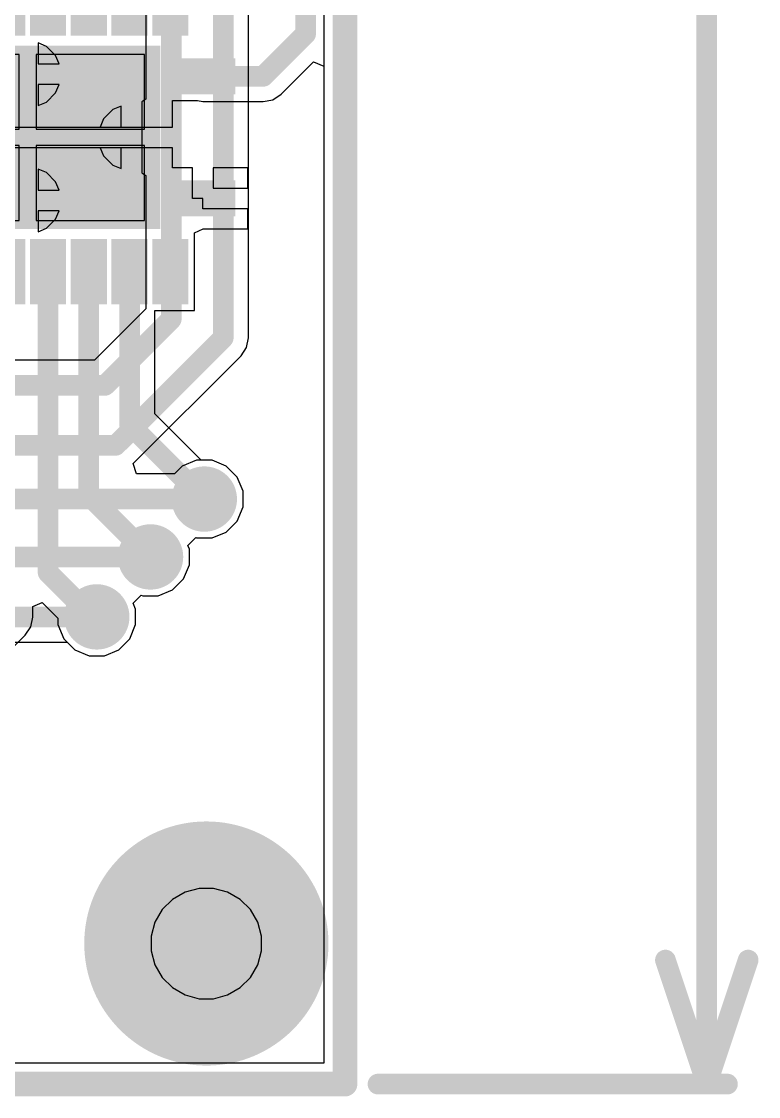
# Model space of a CAD drawing. Header units: millimetres. Extents: x -1231 to 5080, y -1243 to 680.
# Drawn here: x 95.93 to 104.98, y -1.91 to 11.3 of the extents above; entities that cross this region are included whole.
import ezdxf

# ---------------------------------------------------------------- set-up
doc = ezdxf.new("R2010")
doc.units = ezdxf.units.MM
for name, color, linetype in [('BottomLayer', 5, 'Continuous'), ('BottomPaste', 16, 'Continuous'), ('BottomSolder', 6, 'Continuous'), ('Mechanical1', 6, 'Continuous'), ('Mechanical2', 216, 'Continuous'), ('MultiLayer', 9, 'Continuous'), ('PadHoleLayer', 156, 'Continuous'), ('TopLayer', 1, 'Continuous'), ('TopSolder', 216, 'Continuous'), ('ViaHoleLayer', 16, 'Continuous')]:
    doc.layers.add(name, color=color, linetype=linetype)

# ---------------------------------------------------------------- blocks, each defined once
blk = doc.blocks.new('F_____________2')
at = {"layer": 'BottomLayer'}
h = blk.add_hatch(color=5, dxfattribs=at)
edge = h.paths.add_edge_path()
edge.add_arc((0, 0), 0.499999, 0, 360)
at = {"layer": 'BottomSolder'}
h = blk.add_hatch(color=6, dxfattribs=at)
edge = h.paths.add_edge_path()
edge.add_arc((0, 0), 1.49999954, 0, 360)
at = {"layer": 'MultiLayer'}
h = blk.add_hatch(color=9, dxfattribs=at)
edge = h.paths.add_edge_path()
edge.add_arc((0, 0), 0.499999, 0, 360)
at = {"layer": 'PadHoleLayer'}
h = blk.add_hatch(color=156, dxfattribs=at)
edge = h.paths.add_edge_path()
edge.add_arc((0, 0), 0.499999, 0, 360)
at = {"layer": 'TopLayer'}
h = blk.add_hatch(color=1, dxfattribs=at)
edge = h.paths.add_edge_path()
edge.add_arc((0, 0), 0.499999, 0, 360)
at = {"layer": 'TopSolder'}
h = blk.add_hatch(color=216, dxfattribs=at)
edge = h.paths.add_edge_path()
edge.add_arc((0, 0), 1.49999954, 0, 360)
blk = doc.blocks.new('20_VFQFN_E_______P___B_21')
at = {"layer": 'BottomLayer'}
for points in [[(-0.8700007999999999, 2.44999764), (-0.63000128, 2.44999764), (-0.63000128, 1.84999884), (-0.8700007999999999, 1.84999884)], [(0.63000128, 2.44999764), (0.8700007999999999, 2.44999764), (0.8700007999999999, 1.84999884), (0.63000128, 1.84999884)], [(-1.94999864, 1.86999626), (-1.34999984, 1.86999626), (-1.34999984, 1.62999674), (-1.94999864, 1.62999674)], [(1.34999984, 1.86999626), (1.94999864, 1.86999626), (1.94999864, 1.62999674), (1.34999984, 1.62999674)], [(-1.02500049, 1.52499695), (1.02500049, 1.52499695), (1.02500049, -1.52500203), (-1.02500049, -1.52500203)], [(-1.94999864, 1.36999726), (-1.34999984, 1.36999726), (-1.34999984, 1.12999774), (-1.94999864, 1.12999774)], [(1.34999984, 1.36999726), (1.94999864, 1.36999726), (1.94999864, 1.12999774), (1.34999984, 1.12999774)], [(-1.94999864, 0.86999826), (-1.34999984, 0.86999826), (-1.34999984, 0.62999874), (-1.94999864, 0.62999874)], [(1.34999984, 0.86999826), (1.94999864, 0.86999826), (1.94999864, 0.62999874), (1.34999984, 0.62999874)], [(-1.94999864, 0.3699967199999999), (-1.34999984, 0.3699967199999999), (-1.34999984, 0.1299972), (-1.94999864, 0.1299972)], [(1.34999984, 0.3699967199999999), (1.94999864, 0.3699967199999999), (1.94999864, 0.1299972), (1.34999984, 0.1299972)], [(-1.94999864, -0.13000228), (-1.34999984, -0.13000228), (-1.34999984, -0.3700018), (-1.94999864, -0.3700018)], [(1.34999984, -0.13000228), (1.94999864, -0.13000228), (1.94999864, -0.3700018), (1.34999984, -0.3700018)], [(-1.94999864, -0.63000382), (-1.34999984, -0.63000382), (-1.34999984, -0.87000334), (-1.94999864, -0.87000334)], [(1.34999984, -0.63000382), (1.94999864, -0.63000382), (1.94999864, -0.87000334), (1.34999984, -0.87000334)], [(-1.94999864, -1.13000282), (-1.34999984, -1.13000282), (-1.34999984, -1.37000234), (-1.94999864, -1.37000234)], [(1.34999984, -1.13000282), (1.94999864, -1.13000282), (1.94999864, -1.37000234), (1.34999984, -1.37000234)], [(-1.94999864, -1.63000182), (-1.34999984, -1.63000182), (-1.34999984, -1.87000134), (-1.94999864, -1.87000134)], [(1.34999984, -1.63000182), (1.94999864, -1.63000182), (1.94999864, -1.87000134), (1.34999984, -1.87000134)], [(-0.8700007999999999, -1.85000392), (-0.63000128, -1.85000392), (-0.63000128, -2.45000272), (-0.8700007999999999, -2.45000272)], [(0.63000128, -1.85000392), (0.8700007999999999, -1.85000392), (0.8700007999999999, -2.45000272), (0.63000128, -2.45000272)]]:
    blk.add_hatch(color=5, dxfattribs=at).paths.add_polyline_path(points)
h = blk.add_hatch(color=5, dxfattribs=at)
edge = h.paths.add_edge_path()
edge.add_arc((0, 1.27499872), 0.1499997, 0, 360)
h = blk.add_hatch(color=5, dxfattribs=at)
edge = h.paths.add_edge_path()
edge.add_arc((-0.77499972, -2.54e-06), 0.1499997, 0, 360)
h = blk.add_hatch(color=5, dxfattribs=at)
edge = h.paths.add_edge_path()
edge.add_arc((0.77499972, -2.54e-06), 0.1499997, 0, 360)
h = blk.add_hatch(color=5, dxfattribs=at)
edge = h.paths.add_edge_path()
edge.add_arc((0, -1.2750038), 0.1499997, 0, 360)
at = {"layer": 'BottomPaste'}
for points in [[(-0.8700007999999999, 2.44999764), (-0.63000128, 2.44999764), (-0.63000128, 1.84999884), (-0.8700007999999999, 1.84999884)], [(0.63000128, 2.44999764), (0.8700007999999999, 2.44999764), (0.8700007999999999, 1.84999884), (0.63000128, 1.84999884)], [(-1.94999864, 1.86999626), (-1.34999984, 1.86999626), (-1.34999984, 1.62999674), (-1.94999864, 1.62999674)], [(1.34999984, 1.86999626), (1.94999864, 1.86999626), (1.94999864, 1.62999674), (1.34999984, 1.62999674)], [(-1.94999864, 1.36999726), (-1.34999984, 1.36999726), (-1.34999984, 1.12999774), (-1.94999864, 1.12999774)], [(1.34999984, 1.36999726), (1.94999864, 1.36999726), (1.94999864, 1.12999774), (1.34999984, 1.12999774)], [(-1.94999864, 0.86999826), (-1.34999984, 0.86999826), (-1.34999984, 0.62999874), (-1.94999864, 0.62999874)], [(1.34999984, 0.86999826), (1.94999864, 0.86999826), (1.94999864, 0.62999874), (1.34999984, 0.62999874)], [(-1.94999864, 0.3699967199999999), (-1.34999984, 0.3699967199999999), (-1.34999984, 0.1299972), (-1.94999864, 0.1299972)], [(1.34999984, 0.3699967199999999), (1.94999864, 0.3699967199999999), (1.94999864, 0.1299972), (1.34999984, 0.1299972)], [(-1.94999864, -0.13000228), (-1.34999984, -0.13000228), (-1.34999984, -0.3700018), (-1.94999864, -0.3700018)], [(1.34999984, -0.13000228), (1.94999864, -0.13000228), (1.94999864, -0.3700018), (1.34999984, -0.3700018)], [(-1.94999864, -0.63000382), (-1.34999984, -0.63000382), (-1.34999984, -0.87000334), (-1.94999864, -0.87000334)], [(1.34999984, -0.63000382), (1.94999864, -0.63000382), (1.94999864, -0.87000334), (1.34999984, -0.87000334)], [(-1.94999864, -1.13000282), (-1.34999984, -1.13000282), (-1.34999984, -1.37000234), (-1.94999864, -1.37000234)], [(1.34999984, -1.13000282), (1.94999864, -1.13000282), (1.94999864, -1.37000234), (1.34999984, -1.37000234)], [(-1.94999864, -1.63000182), (-1.34999984, -1.63000182), (-1.34999984, -1.87000134), (-1.94999864, -1.87000134)], [(1.34999984, -1.63000182), (1.94999864, -1.63000182), (1.94999864, -1.87000134), (1.34999984, -1.87000134)], [(-0.8700007999999999, -1.85000392), (-0.63000128, -1.85000392), (-0.63000128, -2.45000272), (-0.8700007999999999, -2.45000272)], [(0.63000128, -1.85000392), (0.8700007999999999, -1.85000392), (0.8700007999999999, -2.45000272), (0.63000128, -2.45000272)]]:
    blk.add_hatch(color=16, dxfattribs=at).paths.add_polyline_path(points)
at = {"layer": 'BottomSolder'}
for points in [[(-0.9716007999999999, 2.55159764), (-0.52840128, 2.55159764), (-0.52840128, 1.74839884), (-0.9716007999999999, 1.74839884)], [(0.52840128, 2.55159764), (0.9716007999999999, 2.55159764), (0.9716007999999999, 1.74839884), (0.52840128, 1.74839884)], [(-2.05159864, 1.97159626), (-1.24839984, 1.97159626), (-1.24839984, 1.52839674), (-2.05159864, 1.52839674)], [(1.24839984, 1.97159626), (2.05159864, 1.97159626), (2.05159864, 1.52839674), (1.24839984, 1.52839674)], [(-1.12660049, 1.62659695), (1.12660049, 1.62659695), (1.12660049, -1.62660203), (-1.12660049, -1.62660203)], [(-2.05159864, 1.47159726), (-1.24839984, 1.47159726), (-1.24839984, 1.02839774), (-2.05159864, 1.02839774)], [(1.24839984, 1.47159726), (2.05159864, 1.47159726), (2.05159864, 1.02839774), (1.24839984, 1.02839774)], [(-2.05159864, 0.9715982599999999), (-1.24839984, 0.9715982599999999), (-1.24839984, 0.52839874), (-2.05159864, 0.52839874)], [(1.24839984, 0.9715982599999999), (2.05159864, 0.9715982599999999), (2.05159864, 0.52839874), (1.24839984, 0.52839874)], [(-2.05159864, 0.47159672), (-1.24839984, 0.47159672), (-1.24839984, 0.0283972), (-2.05159864, 0.0283972)], [(1.24839984, 0.47159672), (2.05159864, 0.47159672), (2.05159864, 0.0283972), (1.24839984, 0.0283972)], [(-2.05159864, -0.02840228), (-1.24839984, -0.02840228), (-1.24839984, -0.4716018), (-2.05159864, -0.4716018)], [(1.24839984, -0.02840228), (2.05159864, -0.02840228), (2.05159864, -0.4716018), (1.24839984, -0.4716018)], [(-2.05159864, -0.52840382), (-1.24839984, -0.52840382), (-1.24839984, -0.9716033399999999), (-2.05159864, -0.9716033399999999)], [(1.24839984, -0.52840382), (2.05159864, -0.52840382), (2.05159864, -0.9716033399999999), (1.24839984, -0.9716033399999999)], [(-2.05159864, -1.02840282), (-1.24839984, -1.02840282), (-1.24839984, -1.47160234), (-2.05159864, -1.47160234)], [(1.24839984, -1.02840282), (2.05159864, -1.02840282), (2.05159864, -1.47160234), (1.24839984, -1.47160234)], [(-2.05159864, -1.52840182), (-1.24839984, -1.52840182), (-1.24839984, -1.97160134), (-2.05159864, -1.97160134)], [(1.24839984, -1.52840182), (2.05159864, -1.52840182), (2.05159864, -1.97160134), (1.24839984, -1.97160134)], [(-0.9716007999999999, -1.74840392), (-0.52840128, -1.74840392), (-0.52840128, -2.55160272), (-0.9716007999999999, -2.55160272)], [(0.52840128, -1.74840392), (0.9716007999999999, -1.74840392), (0.9716007999999999, -2.55160272), (0.52840128, -2.55160272)]]:
    blk.add_hatch(color=6, dxfattribs=at).paths.add_polyline_path(points)
at = {"layer": 'MultiLayer'}
h = blk.add_hatch(color=9, dxfattribs=at)
edge = h.paths.add_edge_path()
edge.add_arc((0, 1.27499872), 0.1499997, 0, 360)
h = blk.add_hatch(color=9, dxfattribs=at)
edge = h.paths.add_edge_path()
edge.add_arc((-0.77499972, -2.54e-06), 0.1499997, 0, 360)
h = blk.add_hatch(color=9, dxfattribs=at)
edge = h.paths.add_edge_path()
edge.add_arc((0.77499972, -2.54e-06), 0.1499997, 0, 360)
h = blk.add_hatch(color=9, dxfattribs=at)
edge = h.paths.add_edge_path()
edge.add_arc((0, -1.2750038), 0.1499997, 0, 360)
at = {"layer": 'PadHoleLayer'}
h = blk.add_hatch(color=156, dxfattribs=at)
edge = h.paths.add_edge_path()
edge.add_arc((0, 1.27499872), 0.0999998, 0, 360)
h = blk.add_hatch(color=156, dxfattribs=at)
edge = h.paths.add_edge_path()
edge.add_arc((-0.77499972, -2.54e-06), 0.0999998, 0, 360)
h = blk.add_hatch(color=156, dxfattribs=at)
edge = h.paths.add_edge_path()
edge.add_arc((0.77499972, -2.54e-06), 0.0999998, 0, 360)
h = blk.add_hatch(color=156, dxfattribs=at)
edge = h.paths.add_edge_path()
edge.add_arc((0, -1.2750038), 0.0999998, 0, 360)
at = {"layer": 'TopLayer'}
h = blk.add_hatch(color=1, dxfattribs=at)
edge = h.paths.add_edge_path()
edge.add_arc((0, 1.27499872), 0.1499997, 0, 360)
h = blk.add_hatch(color=1, dxfattribs=at)
edge = h.paths.add_edge_path()
edge.add_arc((-0.77499972, -2.54e-06), 0.1499997, 0, 360)
h = blk.add_hatch(color=1, dxfattribs=at)
edge = h.paths.add_edge_path()
edge.add_arc((0.77499972, -2.54e-06), 0.1499997, 0, 360)
h = blk.add_hatch(color=1, dxfattribs=at)
edge = h.paths.add_edge_path()
edge.add_arc((0, -1.2750038), 0.1499997, 0, 360)
at = {"layer": 'BottomPaste'}
for p, q in [((-0.0999998, 1.4349984), (-1.0200005, 1.4349984)), ((-1.0200005, 1.4349984), (-1.0200005, 0.10499852)), ((-0.0999998, 0.10499852), (-0.0999998, 1.4349984)), ((1.0200005, 1.4349984), (0.0999998, 1.4349984)), ((0.0999998, 1.4349984), (0.0999998, 0.10499852)), ((1.0200005, 0.10499852), (1.0200005, 1.4349984)), ((-1.0200005, 0.10499852), (-0.0999998, 0.10499852)), ((0.0999998, 0.10499852), (1.0200005, 0.10499852)), ((-0.0999998, -0.1050036), (-1.0200005, -0.1050036)), ((-1.0200005, -0.1050036), (-1.0200005, -1.43500348)), ((-0.0999998, -1.43500348), (-0.0999998, -0.1050036)), ((1.0200005, -0.1050036), (0.0999998, -0.1050036)), ((0.0999998, -0.1050036), (0.0999998, -1.43500348)), ((1.0200005, -1.43500348), (1.0200005, -0.1050036)), ((-1.0200005, -1.43500348), (-0.0999998, -1.43500348)), ((0.0999998, -1.43500348), (1.0200005, -1.43500348))]:
    blk.add_line(p, q, dxfattribs=at)

msp = doc.modelspace()

# ---------------------------------------------------------------- hatches: boundary and pattern name
at = {"layer": 'BottomLayer'}
h = msp.add_hatch(color=5, dxfattribs=at)
edge = h.paths.add_edge_path()
edge.add_arc((98.171, 5.4356), 0.2999994, 0, 360)
h = msp.add_hatch(color=5, dxfattribs=at)
edge = h.paths.add_edge_path()
edge.add_arc((97.5106, 4.724399999999999), 0.2999994, 0, 360)
h = msp.add_hatch(color=5, dxfattribs=at)
edge = h.paths.add_edge_path()
edge.add_arc((96.8502, 3.9878), 0.2999994, 0, 360)
at = {"layer": 'BottomSolder'}
h = msp.add_hatch(color=6, dxfattribs=at)
edge = h.paths.add_edge_path()
edge.add_arc((98.171, 5.4356), 0.4015993999999999, 0, 360)
h = msp.add_hatch(color=6, dxfattribs=at)
edge = h.paths.add_edge_path()
edge.add_arc((97.5106, 4.724399999999999), 0.4015993999999999, 0, 360)
h = msp.add_hatch(color=6, dxfattribs=at)
edge = h.paths.add_edge_path()
edge.add_arc((96.8502, 3.9878), 0.4015993999999999, 0, 360)
at = {"layer": 'TopLayer'}
h = msp.add_hatch(color=1, dxfattribs=at)
edge = h.paths.add_edge_path()
edge.add_arc((98.171, 5.4356), 0.2999994, 0, 360)
h = msp.add_hatch(color=1, dxfattribs=at)
edge = h.paths.add_edge_path()
edge.add_arc((97.5106, 4.724399999999999), 0.2999994, 0, 360)
h = msp.add_hatch(color=1, dxfattribs=at)
edge = h.paths.add_edge_path()
edge.add_arc((96.8502, 3.9878), 0.2999994, 0, 360)
at = {"layer": 'TopSolder'}
h = msp.add_hatch(color=216, dxfattribs=at)
edge = h.paths.add_edge_path()
edge.add_arc((98.171, 5.4356), 0.4015993999999999, 0, 360)
h = msp.add_hatch(color=216, dxfattribs=at)
edge = h.paths.add_edge_path()
edge.add_arc((97.5106, 4.724399999999999), 0.4015993999999999, 0, 360)
h = msp.add_hatch(color=216, dxfattribs=at)
edge = h.paths.add_edge_path()
edge.add_arc((96.8502, 3.9878), 0.4015993999999999, 0, 360)
at = {"layer": 'ViaHoleLayer'}
h = msp.add_hatch(color=16, dxfattribs=at)
edge = h.paths.add_edge_path()
edge.add_arc((98.171, 5.4356), 0.1499997, 0, 360)
h = msp.add_hatch(color=16, dxfattribs=at)
edge = h.paths.add_edge_path()
edge.add_arc((97.5106, 4.724399999999999), 0.1499997, 0, 360)
h = msp.add_hatch(color=16, dxfattribs=at)
edge = h.paths.add_edge_path()
edge.add_arc((96.8502, 3.9878), 0.1499997, 0, 360)

# ---------------------------------------------------------------- linework, layer by layer
at = {"layer": 'BottomLayer'}
for p, q in [((99.11454904, 10.41005284), (99.51223684, 10.80774064)), ((99.51223684, 10.80774064), (99.63923684, 10.7551347)), ((99.63923684, 10.7551347), (99.63923684, -1.49363684)), ((97.78139702, 10.00679736), (97.78139702, 10.33200118)), ((97.78139702, 10.33200118), (98.08718254, 10.33200118)), ((98.08718254, 10.33200118), (98.15239958, 10.3190294)), ((98.15239958, 10.3190294), (98.89480094, 10.3190294)), ((98.89480094, 10.3190294), (99.01372882, 10.34268442)), ((99.01372882, 10.34268442), (99.11454904, 10.41005284)), ((94.22340057999999, 10.00679736), (96.00240133999999, 10.00679736)), ((96.00240133999999, 10.00679736), (97.78139702, 10.00679736)), ((96.00240133999999, 9.752797359999999), (94.22340057999999, 9.752797359999999)), ((97.78139702, 9.752797359999999), (96.00240133999999, 9.752797359999999)), ((97.78139702, 9.50379862), (97.78139702, 9.752797359999999)), ((98.02539958, 9.50379862), (97.78139702, 9.50379862)), ((98.02539958, 9.12979378), (98.02539958, 9.50379862)), ((98.70639898, 9.50379862), (98.27939957999999, 9.50379862)), ((98.27939957999999, 9.50379862), (98.27939957999999, 9.256793779999999)), ((98.70639898, 9.256793779999999), (98.70639898, 9.50379862)), ((98.27939957999999, 9.256793779999999), (98.70639898, 9.256793779999999)), ((98.15239958, 9.12979378), (98.02539958, 9.12979378)), ((98.15239958, 9.00279378), (98.15239958, 9.12979378)), ((98.70639898, 9.00279378), (98.15239958, 9.00279378)), ((98.70639898, 8.755799099999999), (98.70639898, 9.00279378)), ((98.05019759999999, 8.707597519999998), (98.1572332, 8.755799099999999)), ((98.1572332, 8.755799099999999), (98.70639898, 8.755799099999999)), ((98.05019759999999, 7.752001259999999), (98.05019759999999, 8.707597519999998)), ((97.56317037999999, 6.482925819999999), (97.56317037999999, 7.752001259999999)), ((97.56317037999999, 7.752001259999999), (98.05019759999999, 7.752001259999999)), ((98.13269679999999, 5.913399399999999), (97.56317037999999, 6.482925819999999)), ((98.26603917999999, 5.913399399999999), (98.13269679999999, 5.913399399999999)), ((98.44165224, 5.840658879999999), (98.26603917999999, 5.913399399999999)), ((98.57605887999999, 5.70625224), (98.44165224, 5.840658879999999)), ((98.6487994, 5.53063918), (98.57605887999999, 5.70625224)), ((98.6487994, 5.34056082), (98.6487994, 5.53063918)), ((98.57605887999999, 5.16494776), (98.6487994, 5.34056082)), ((98.44165224, 5.03054112), (98.57605887999999, 5.16494776)), ((98.26603917999999, 4.9578006), (98.44165224, 5.03054112)), ((97.96981675999999, 4.86430066), (98.06702001999999, 4.96150392)), ((98.06702001999999, 4.96150392), (98.07596081999999, 4.9578006)), ((98.07596081999999, 4.9578006), (98.26603917999999, 4.9578006)), ((97.98839939999999, 4.81943918), (97.96981675999999, 4.86430066)), ((97.98839939999999, 4.62936082), (97.98839939999999, 4.81943918)), ((97.91565888, 4.45374776), (97.98839939999999, 4.62936082)), ((97.78125224, 4.31934112), (97.91565888, 4.45374776)), ((97.29671676, 4.158361), (97.39392002, 4.25556426)), ((97.39392002, 4.25556426), (97.41556082, 4.2466006)), ((97.41556082, 4.2466006), (97.60563918, 4.2466006)), ((97.60563918, 4.2466006), (97.78125224, 4.31934112)), ((96.06317084, 4.11648148), (96.1805036, 4.16508438)), ((96.06317084, 3.98431512), (96.06317084, 4.11648148)), ((96.1805036, 4.16508438), (96.37240059999999, 3.97318738)), ((97.3279994, 4.08283918), (97.29671676, 4.158361)), ((96.03951582, 3.86538724), (96.06317084, 3.98431512)), ((96.37240059999999, 3.97318738), (96.37240059999999, 3.892760819999999)), ((97.3279994, 3.892760819999999), (97.3279994, 4.08283918)), ((95.9721474, 3.764567019999999), (96.03951582, 3.86538724)), ((96.37240059999999, 3.892760819999999), (96.44514111999999, 3.71714776)), ((97.25525888, 3.71714776), (97.3279994, 3.892760819999999)), ((94.23865582, 2.03107544), (95.9721474, 3.764567019999999)), ((96.44514111999999, 3.71714776), (96.57954776, 3.58274112)), ((97.12085223999999, 3.58274112), (97.25525888, 3.71714776)), ((96.57954776, 3.58274112), (96.75516082, 3.5100006)), ((96.94523918, 3.5100006), (97.12085223999999, 3.58274112)), ((96.75516082, 3.5100006), (96.94523918, 3.5100006)), ((97.93478, 0.6062091), (97.780221, 0.51697382)), ((98.10716472, 0.652399), (97.93478, 0.6062091)), ((98.28563528, 0.652399), (98.10716472, 0.652399)), ((98.45801999999999, 0.6062091), (98.28563528, 0.652399)), ((98.612579, 0.51697382), (98.45801999999999, 0.6062091)), ((97.780221, 0.51697382), (97.65402618, 0.390779)), ((98.73877381999999, 0.390779), (98.612579, 0.51697382)), ((97.65402618, 0.390779), (97.5647909, 0.23622)), ((98.82800909999999, 0.23622), (98.73877381999999, 0.390779)), ((97.5647909, 0.23622), (97.51860099999999, 0.06383528)), ((98.874199, 0.06383528), (98.82800909999999, 0.23622)), ((97.51860099999999, 0.06383528), (97.51860099999999, -0.11463528)), ((98.874199, -0.11463528), (98.874199, 0.06383528)), ((97.51860099999999, -0.11463528), (97.5647909, -0.2870199999999999)), ((98.82800909999999, -0.2870199999999999), (98.874199, -0.11463528)), ((97.5647909, -0.2870199999999999), (97.65402618, -0.441579)), ((98.73877381999999, -0.441579), (98.82800909999999, -0.2870199999999999)), ((97.65402618, -0.441579), (97.780221, -0.56777382)), ((98.612579, -0.56777382), (98.73877381999999, -0.441579)), ((97.780221, -0.56777382), (97.93478, -0.6570091)), ((97.93478, -0.6570091), (98.10716472, -0.703199)), ((98.28563528, -0.703199), (98.45801999999999, -0.6570091)), ((98.45801999999999, -0.6570091), (98.612579, -0.56777382)), ((98.10716472, -0.703199), (98.28563528, -0.703199)), ((99.63923684, -1.49363684), (-1.44283684, -1.49363684))]:
    msp.add_line(p, q, dxfattribs=at)
at = {"layer": 'BottomLayer', "const_width": 0.254}
for points in [[(99.4156, 11.1506), (99.4156, 15.4686)], [(98.89480094, 10.62980094), (99.4156, 11.1506)], [(98.15239958, 10.62980094), (98.89480094, 10.62980094)], [(96.2523983, 4.53268588), (96.2523983, 8.22980066)], [(96.75239984, 5.48260016), (96.75239984, 8.22980066)], [(97.25239884, 6.354201159999999), (97.25239884, 8.22980066)], [(97.25239884, 6.354201159999999), (98.171, 5.4356)], [(96.75239984, 5.48260016), (97.5106, 4.724399999999999)], [(96.2523983, 4.53268588), (96.79728417999999, 3.9878)], [(96.79728417999999, 3.9878), (96.8502, 3.9878)]]:
    msp.add_lwpolyline(points, dxfattribs=at)
at = {"layer": 'BottomLayer', "const_width": 0.127}
for points in [[(99.3521, 11.1506, 1), (99.4791, 11.1506, 1)], [(99.3521, 11.1506, 1), (99.4791, 11.1506, 1)], [(98.08889958, 10.62980094, 1), (98.21589958, 10.62980094, 1)], [(98.83130094, 10.62980094, 1), (98.95830094, 10.62980094, 1)], [(98.83130094, 10.62980094, 1), (98.95830094, 10.62980094, 1)], [(96.18889829999999, 8.22980066, 1), (96.3158983, 8.22980066, 1)], [(96.68889983999999, 8.22980066, 1), (96.81589984, 8.22980066, 1)], [(97.18889884, 8.22980066, 1), (97.31589883999999, 8.22980066, 1)], [(97.18889884, 6.354201159999999, 1), (97.31589883999999, 6.354201159999999, 1)], [(97.18889884, 6.354201159999999, 1), (97.31589883999999, 6.354201159999999, 1)], [(96.68889983999999, 5.48260016, 1), (96.81589984, 5.48260016, 1)], [(96.68889983999999, 5.48260016, 1), (96.81589984, 5.48260016, 1)], [(98.10749999999999, 5.4356, 1), (98.2345, 5.4356, 1)], [(97.44709999999999, 4.724399999999999, 1), (97.57409999999999, 4.724399999999999, 1)], [(96.18889829999999, 4.53268588, 1), (96.3158983, 4.53268588, 1)], [(96.18889829999999, 4.53268588, 1), (96.3158983, 4.53268588, 1)], [(96.73378418, 3.9878, 1), (96.86078418, 3.9878, 1)], [(96.73378418, 3.9878, 1), (96.86078418, 3.9878, 1)], [(96.7867, 3.9878, 1), (96.91369999999999, 3.9878, 1)]]:
    msp.add_lwpolyline(points, format="xyb", close=True, dxfattribs=at)
at = {"layer": 'Mechanical1', "const_width": 0.254}
for points in [[(104.3432, -1.7526), (104.3432, 16.8675304)], [(103.8352, -0.2286), (104.3432, -1.7526)], [(104.3432, -1.7526), (104.8512, -0.2286)], [(100.3046, -1.7526), (104.5972, -1.7526)]]:
    msp.add_lwpolyline(points, dxfattribs=at)
at = {"layer": 'Mechanical1', "const_width": 0.127}
for points in [[(103.7717, -0.2286, 1), (103.8987, -0.2286, 1)], [(104.7877, -0.2286, 1), (104.9147, -0.2286, 1)], [(100.2411, -1.7526, 1), (100.3681, -1.7526, 1)], [(104.2797, -1.7526, 1), (104.4067, -1.7526, 1)], [(104.2797, -1.7526, 1), (104.4067, -1.7526, 1)], [(104.2797, -1.7526, 1), (104.4067, -1.7526, 1)], [(104.5337, -1.7526, 1), (104.6607, -1.7526, 1)]]:
    msp.add_lwpolyline(points, format="xyb", close=True, dxfattribs=at)
at = {"layer": 'Mechanical2', "const_width": 0.3048}
for points in [[(99.89819999999999, -1.7526), (99.89819999999999, 49.0474)], [(-1.7018, -1.7526), (99.89819999999999, -1.7526)]]:
    msp.add_lwpolyline(points, dxfattribs=at)
at = {"layer": 'Mechanical2', "const_width": 0.1524}
msp.add_lwpolyline([(99.822, -1.7526, 1), (99.97439999999999, -1.7526, 1)], format="xyb", close=True, dxfattribs=at)
msp.add_lwpolyline([(99.822, -1.7526, 1), (99.97439999999999, -1.7526, 1)], format="xyb", close=True, dxfattribs=at)
at = {"layer": 'TopLayer'}
for p, q in [((99.63923684, 18.20895774), (99.63923684, -1.49363684)), ((97.45382846, 14.41786042), (97.45382846, 10.34799048)), ((98.71451427999999, 7.416579019999999), (98.71451427999999, 13.65105982)), ((96.23124517999999, 10.99729322), (96.12939626, 11.03948008)), ((96.12939626, 11.03948008), (96.12939626, 10.78180216)), ((96.34489239999999, 10.883646), (96.23124517999999, 10.99729322)), ((96.38707926, 10.78180216), (96.34489239999999, 10.883646)), ((96.12939626, 10.78180216), (96.38707926, 10.78180216)), ((96.38707926, 10.52780216), (96.12939626, 10.52780216)), ((96.12939626, 10.52780216), (96.12939626, 10.27011916)), ((96.34489239999999, 10.42595324), (96.38707926, 10.52780216)), ((96.12939626, 10.27011916), (96.23124517999999, 10.31230602)), ((96.23124517999999, 10.31230602), (96.34489239999999, 10.42595324)), ((97.45382846, 10.34799048), (97.40440006, 10.3149654)), ((97.40440006, 10.3149654), (97.40440006, 9.879794819999999)), ((97.04855367999998, 10.2222935), (96.93490646, 10.10864628)), ((97.15040006, 10.26448036), (97.04855367999998, 10.2222935)), ((97.15040006, 10.00679482), (97.15040006, 10.26448036)), ((96.93490646, 10.10864628), (96.89271706, 10.00679482)), ((96.89271706, 10.00679482), (97.15040006, 10.00679482)), ((97.40440006, 9.879794819999999), (97.40440006, 9.4446344)), ((97.15040006, 9.752794819999998), (96.89272213999999, 9.752794819999998)), ((96.89272213999999, 9.752794819999998), (96.93490646, 9.65095352)), ((96.93490646, 9.65095352), (97.04855367999998, 9.5373063)), ((97.15040006, 9.495119439999998), (97.15040006, 9.752794819999998)), ((97.04855367999998, 9.5373063), (97.15040006, 9.495119439999998)), ((96.23124517999999, 9.447293779999999), (96.12939626, 9.489480639999998)), ((96.12939626, 9.489480639999998), (96.12939626, 9.23180272)), ((96.34489239999999, 9.33364656), (96.23124517999999, 9.447293779999999)), ((97.40440006, 9.4446344), (97.45382846, 9.41160932)), ((97.45382846, 9.41160932), (97.45382846, 7.77412466)), ((96.38707926, 9.23180272), (96.34489239999999, 9.33364656)), ((96.12939626, 9.23180272), (96.38707926, 9.23180272)), ((96.38707926, 8.97780272), (96.12939626, 8.97780272)), ((96.12939626, 8.97780272), (96.12939626, 8.72011972)), ((96.23124517999999, 8.76230658), (96.34489239999999, 8.8759538)), ((96.34489239999999, 8.8759538), (96.38707926, 8.97780272)), ((96.12939626, 8.72011972), (96.23124517999999, 8.76230658)), ((97.45382846, 7.77412466), (96.82307533999999, 7.14337154)), ((98.69085926, 7.297651139999999), (98.71451427999999, 7.416579019999999)), ((98.62349084, 7.196830919999999), (98.69085926, 7.297651139999999)), ((96.82307533999999, 7.14337154), (93.94038108, 7.14337154)), ((97.30291181999999, 5.8762519), (98.62349084, 7.196830919999999)), ((97.29860144, 5.87337154), (97.30291181999999, 5.8762519)), ((97.33712815999999, 5.746371539999999), (97.29860144, 5.87337154)), ((97.90034775999999, 5.840658879999999), (97.80606042, 5.746371539999999)), ((98.07596081999999, 5.913399399999999), (97.90034775999999, 5.840658879999999)), ((98.26603917999999, 5.913399399999999), (98.07596081999999, 5.913399399999999)), ((98.44165224, 5.840658879999999), (98.26603917999999, 5.913399399999999)), ((98.57605887999999, 5.70625224), (98.44165224, 5.840658879999999)), ((97.80606042, 5.746371539999999), (97.33712815999999, 5.746371539999999)), ((98.6487994, 5.53063918), (98.57605887999999, 5.70625224)), ((98.6487994, 5.34056082), (98.6487994, 5.53063918)), ((98.57605887999999, 5.16494776), (98.6487994, 5.34056082)), ((98.44165224, 5.03054112), (98.57605887999999, 5.16494776)), ((98.26603917999999, 4.9578006), (98.44165224, 5.03054112)), ((97.96981675999999, 4.86430066), (98.06702001999999, 4.96150392)), ((98.06702001999999, 4.96150392), (98.07596081999999, 4.9578006)), ((98.07596081999999, 4.9578006), (98.26603917999999, 4.9578006)), ((97.98839939999999, 4.81943918), (97.96981675999999, 4.86430066)), ((97.98839939999999, 4.62936082), (97.98839939999999, 4.81943918)), ((97.91565888, 4.45374776), (97.98839939999999, 4.62936082)), ((97.78125224, 4.31934112), (97.91565888, 4.45374776)), ((97.29671676, 4.158361), (97.39392002, 4.25556426)), ((97.39392002, 4.25556426), (97.41556082, 4.2466006)), ((97.41556082, 4.2466006), (97.60563918, 4.2466006)), ((97.60563918, 4.2466006), (97.78125224, 4.31934112)), ((97.3279994, 4.08283918), (97.29671676, 4.158361)), ((97.3279994, 3.892760819999999), (97.3279994, 4.08283918)), ((97.25525888, 3.71714776), (97.3279994, 3.892760819999999)), ((97.12085223999999, 3.58274112), (97.25525888, 3.71714776)), ((39.67479746, 3.677031), (96.48525787999999, 3.677031)), ((96.48525787999999, 3.677031), (96.57954776, 3.58274112)), ((96.57954776, 3.58274112), (96.75516082, 3.5100006)), ((96.94523918, 3.5100006), (97.12085223999999, 3.58274112)), ((96.75516082, 3.5100006), (96.94523918, 3.5100006)), ((97.93478, 0.6062091), (97.780221, 0.51697382)), ((98.10716472, 0.652399), (97.93478, 0.6062091)), ((98.28563528, 0.652399), (98.10716472, 0.652399)), ((98.45801999999999, 0.6062091), (98.28563528, 0.652399)), ((98.612579, 0.51697382), (98.45801999999999, 0.6062091)), ((97.780221, 0.51697382), (97.65402618, 0.390779)), ((98.73877381999999, 0.390779), (98.612579, 0.51697382)), ((97.65402618, 0.390779), (97.5647909, 0.23622)), ((98.82800909999999, 0.23622), (98.73877381999999, 0.390779)), ((97.5647909, 0.23622), (97.51860099999999, 0.06383528)), ((98.874199, 0.06383528), (98.82800909999999, 0.23622)), ((97.51860099999999, 0.06383528), (97.51860099999999, -0.11463528)), ((98.874199, -0.11463528), (98.874199, 0.06383528)), ((97.51860099999999, -0.11463528), (97.5647909, -0.2870199999999999)), ((98.82800909999999, -0.2870199999999999), (98.874199, -0.11463528)), ((97.5647909, -0.2870199999999999), (97.65402618, -0.441579)), ((98.73877381999999, -0.441579), (98.82800909999999, -0.2870199999999999)), ((97.65402618, -0.441579), (97.780221, -0.56777382)), ((98.612579, -0.56777382), (98.73877381999999, -0.441579)), ((97.780221, -0.56777382), (97.93478, -0.6570091)), ((97.93478, -0.6570091), (98.10716472, -0.703199)), ((98.28563528, -0.703199), (98.45801999999999, -0.6570091)), ((98.45801999999999, -0.6570091), (98.612579, -0.56777382)), ((98.10716472, -0.703199), (98.28563528, -0.703199)), ((99.63923684, -1.49363684), (-1.44283684, -1.49363684))]:
    msp.add_line(p, q, dxfattribs=at)
at = {"layer": 'TopLayer', "const_width": 0.254}
for points in [[(97.7646, 7.6454), (97.7646, 14.7828)], [(98.40374274, 7.416579019999999), (98.40374274, 13.96651512)], [(96.9518, 6.8326), (97.7646, 7.6454)], [(97.08316372, 6.095999999999999), (98.40374274, 7.416579019999999)], [(67.056, 6.8326), (96.9518, 6.8326)], [(65.913, 6.095999999999999), (97.08316372, 6.095999999999999)], [(39.62642316, 5.4356), (98.171, 5.4356)], [(39.5986, 4.724399999999999), (97.5106, 4.724399999999999)], [(39.67479746, 3.98780254), (96.85019745999999, 3.98780254)], [(96.85019745999999, 3.98780254), (96.8502, 3.9878)]]:
    msp.add_lwpolyline(points, dxfattribs=at)
at = {"layer": 'TopLayer', "const_width": 0.127}
for points in [[(97.7011, 7.6454, 1), (97.82809999999999, 7.6454, 1)], [(97.7011, 7.6454, 1), (97.82809999999999, 7.6454, 1)], [(98.34024274, 7.416579019999999, 1), (98.46724273999999, 7.416579019999999, 1)], [(98.34024274, 7.416579019999999, 1), (98.46724273999999, 7.416579019999999, 1)], [(96.88829999999999, 6.8326, 1), (97.0153, 6.8326, 1)], [(96.88829999999999, 6.8326, 1), (97.0153, 6.8326, 1)], [(97.01966372, 6.095999999999999, 1), (97.14666371999999, 6.095999999999999, 1)], [(97.01966372, 6.095999999999999, 1), (97.14666371999999, 6.095999999999999, 1)], [(98.10749999999999, 5.4356, 1), (98.2345, 5.4356, 1)], [(97.44709999999999, 4.724399999999999, 1), (97.57409999999999, 4.724399999999999, 1)], [(96.78669746, 3.98780254, 1), (96.91369746, 3.98780254, 1)], [(96.78669746, 3.98780254, 1), (96.91369746, 3.98780254, 1)], [(96.7867, 3.9878, 1), (96.91369999999999, 3.9878, 1)]]:
    msp.add_lwpolyline(points, format="xyb", close=True, dxfattribs=at)

# ---------------------------------------------------------------- block references
at = {"rotation": 270}
msp.add_blockref('20_VFQFN_E_______P___B_21', (96.00240133999999, 9.8797999), dxfattribs=at)
msp.add_blockref('F_____________2', (98.1964, -0.0254))

doc.saveas('drawing.dxf')
